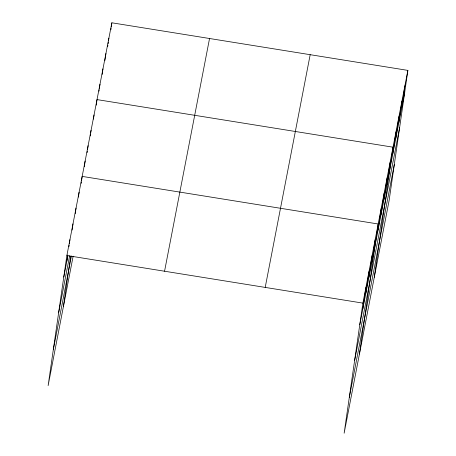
<?xml version="1.0" encoding="UTF-8"?>
<svg xmlns="http://www.w3.org/2000/svg" width="456" height="456" viewBox="0 0 456 456"><rect width="100%" height="100%" fill="white"/><g stroke="black" fill="none" stroke-linecap="round" stroke-linejoin="round"><path stroke-width="0.68" d="M407.869 70.395L362.885 303.115L344.137 433.2L389.128 200.475L407.869 70.395L111.862 22.8L66.872 255.525L48.131 385.605L73.142 256.215M66.827 261.242L67.727 254.989M68.93 246.65L69.13 245.26M69.335 243.869L69.933 239.696M72.094 230.126L72.994 223.873M75.251 213.607L76.049 208.05M78.409 197.089L79.11 192.221M63.424 306.483L70.651 256.312M81.168 183.346L81.367 181.955M81.567 180.57L82.171 176.398L378.178 223.993L359.436 354.073M84.337 166.6L85.141 161.036M87.107 152.629L87.307 151.238M87.506 149.847L88.111 145.681M90.277 135.877L90.476 134.486M90.676 133.101L91.075 130.319M93.446 119.13L94.044 114.958M96.216 105.159L97.014 99.596L393.026 147.191L374.279 277.276M98.98 91.189L99.186 89.798M99.385 88.407L99.984 84.24M102.15 74.436L102.953 68.879M104.92 60.471L105.923 53.517M107.69 46.501L107.89 45.11M108.089 43.719L108.289 42.328M108.488 40.937L108.893 38.161M110.859 29.748L111.059 28.357M111.258 26.972L111.862 22.8M362.839 308.837L365.946 287.291M365.9 293.008L369.001 271.468M368.955 277.185L372.062 255.639M372.016 261.356L375.123 239.816M378.047 230.172L381.148 208.631M381.017 214.816L384.117 193.27M383.98 199.454L387.087 177.908M386.95 184.093L390.057 162.553M392.89 153.376L395.996 131.83M395.859 138.014L398.966 116.474M398.829 122.658L401.935 101.112M401.799 107.297L404.899 85.751M63.772 277.066L67.893 255.736M58.607 312.884L69.648 255.776M53.289 349.792L71.421 256.004M164.559 271.229L209.543 38.503M265.204 287.411L310.188 54.686M359.778 324.661L404.768 91.935M354.62 360.479L399.604 127.754M349.302 397.381L394.286 164.656M66.872 255.525L362.885 303.115"/></g></svg>
